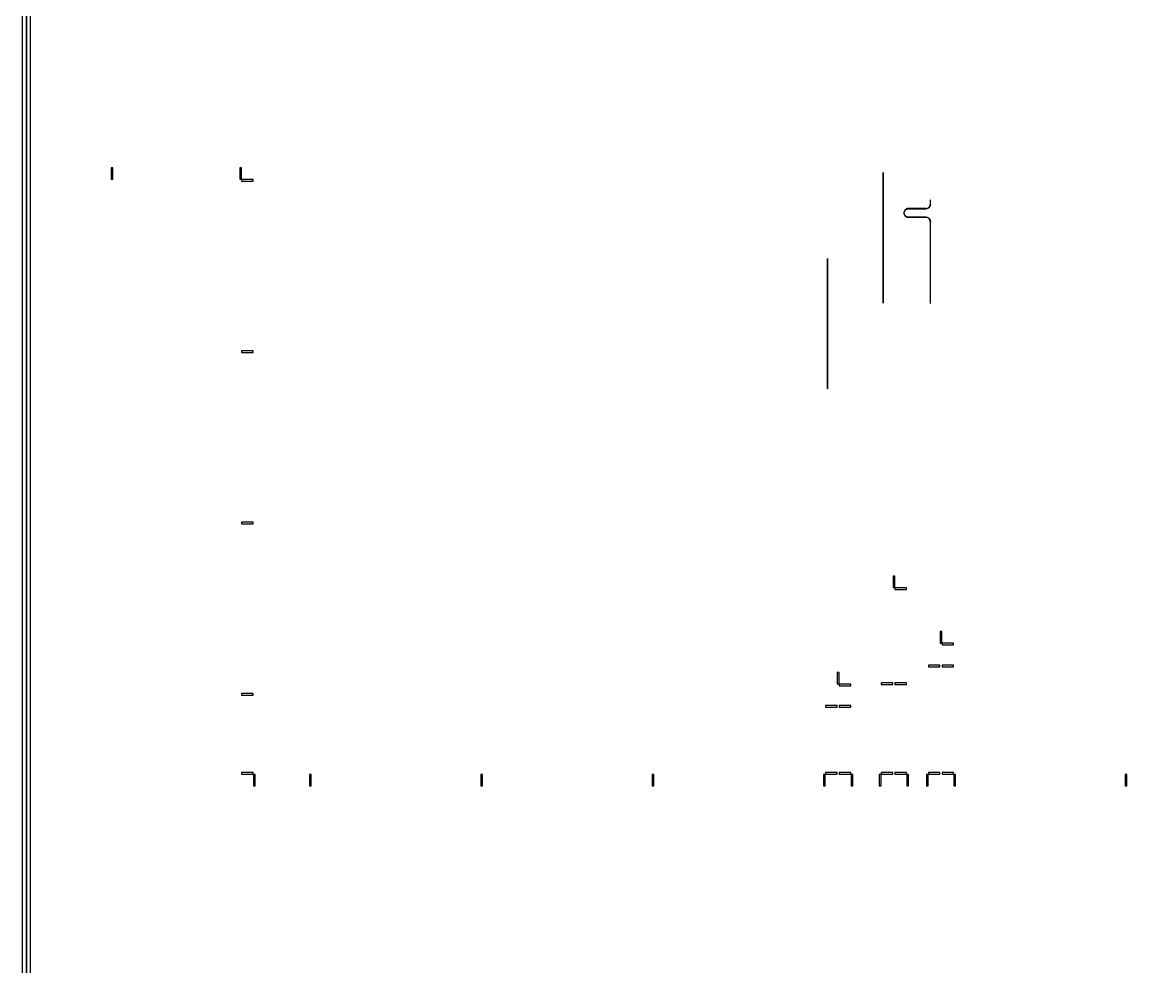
# Model space of a CAD drawing. Extents: x -47275 to 45580, y -34000 to 39989.
# Drawn here: x -10050 to 2845, y 10740 to 21767 of the extents above; entities that cross this region are included whole.
import ezdxf

# ---------------------------------------------------------------- set-up
doc = ezdxf.new("R2010")
doc.units = 0
doc.layers.add('Hybrids', color=5, linetype='CONTINUOUS')

# ---------------------------------------------------------------- blocks, each defined once
blk = doc.blocks.new('sizetest')
at = {"layer": 'Hybrids', "linetype": 'CONTINUOUS'}
blk.add_lwpolyline([(20000, 0), (20000, 20000), (19950, 20000), (19950, 0), (20000, 0)], close=True, dxfattribs=at)
blk = doc.blocks.new('lowQ')
at = {"layer": 'Hybrids', "linetype": 'CONTINUOUS'}
for points in [[(50, 0), (50, 20000), (0, 20000), (0, 0), (50, 0)], [(990, 9932.6), (1010, 9932.6), (1010, 10067.4), (990, 10067.4), (990, 9932.6)], [(2490, 9932.6), (2510, 9932.6), (2510, 10067.4), (2490, 10067.4), (2490, 9932.6)], [(2512.6, 9930), (2512.6, 9910), (2647.4, 9910), (2647.4, 9930), (2512.6, 9930)], [(10001.3, 10001), (10001.3, 10011), (9998.7, 10011), (9998.7, 10001), (10001.3, 10001)], [(9998.7, 10001), (9998.7, 8501), (10001.3, 8501), (10001.3, 10001), (9998.7, 10001)], [(10551.3, 9680), (10551.3, 9690), (10548.7, 9690), (10548.7, 9680), (10551.3, 9680)], [(10548.7, 9680), (10548.7, 9640), (10551.3, 9640), (10551.3, 9680), (10548.7, 9680)], [(10245.459, 9540), (10245.645, 9544.244), (10246.199, 9548.457), (10247.119, 9552.604), (10248.396, 9556.656), (10250.022, 9560.582), (10251.984, 9564.35), (10254.267, 9567.933), (10256.853, 9571.304), (10259.723, 9574.436), (10262.856, 9577.306), (10266.226, 9579.893), (10269.809, 9582.175), (10273.578, 9584.137), (10277.503, 9585.763), (10281.555, 9587.041), (10285.703, 9587.96), (10289.915, 9588.515), (10294.159, 9588.7), (10294.159, 9591.3), (10289.688, 9591.105), (10285.251, 9590.521), (10280.882, 9589.552), (10276.614, 9588.206), (10272.479, 9586.494), (10268.509, 9584.427), (10264.735, 9582.022), (10261.184, 9579.298), (10257.885, 9576.275), (10254.861, 9572.975), (10252.137, 9569.424), (10249.732, 9565.65), (10247.666, 9561.68), (10245.953, 9557.546), (10244.607, 9553.277), (10243.639, 9548.908), (10243.054, 9544.471), (10242.859, 9540), (10245.459, 9540)], [(10500, 9591.3), (10294.159, 9591.3), (10294.159, 9588.7), (10500, 9588.7), (10500, 9591.3)], [(10500, 9591.3), (10504.244, 9591.485), (10508.457, 9592.04), (10512.604, 9592.959), (10516.656, 9594.237), (10520.582, 9595.863), (10524.35, 9597.825), (10527.933, 9600.107), (10531.304, 9602.694), (10534.436, 9605.564), (10537.306, 9608.696), (10539.893, 9612.067), (10542.175, 9615.65), (10544.137, 9619.418), (10545.763, 9623.344), (10547.041, 9627.396), (10547.96, 9631.543), (10548.515, 9635.756), (10548.7, 9640), (10551.3, 9640), (10551.105, 9635.529), (10550.521, 9631.092), (10549.552, 9626.723), (10548.206, 9622.454), (10546.494, 9618.32), (10544.427, 9614.35), (10542.022, 9610.576), (10539.298, 9607.025), (10536.275, 9603.725), (10532.975, 9600.702), (10529.424, 9597.978), (10525.65, 9595.573), (10521.68, 9593.506), (10517.546, 9591.794), (10513.277, 9590.448), (10508.908, 9589.479), (10504.471, 9588.895), (10500, 9588.7), (10500, 9591.3)], [(10294.159, 9491.3), (10289.915, 9491.485), (10285.703, 9492.04), (10281.555, 9492.959), (10277.503, 9494.237), (10273.578, 9495.863), (10269.809, 9497.825), (10266.226, 9500.107), (10262.856, 9502.694), (10259.723, 9505.564), (10256.853, 9508.696), (10254.267, 9512.067), (10251.984, 9515.65), (10250.022, 9519.418), (10248.396, 9523.344), (10247.119, 9527.396), (10246.199, 9531.543), (10245.645, 9535.756), (10245.459, 9540), (10242.859, 9540), (10243.054, 9535.529), (10243.639, 9531.092), (10244.607, 9526.723), (10245.953, 9522.454), (10247.666, 9518.32), (10249.732, 9514.35), (10252.137, 9510.576), (10254.861, 9507.025), (10257.885, 9503.725), (10261.184, 9500.702), (10264.735, 9497.978), (10268.509, 9495.573), (10272.479, 9493.506), (10276.614, 9491.794), (10280.882, 9490.448), (10285.251, 9489.479), (10289.688, 9488.895), (10294.159, 9488.7), (10294.159, 9491.3)], [(10294.159, 9488.7), (10500, 9488.7), (10500, 9491.3), (10294.159, 9491.3), (10294.159, 9488.7)], [(10548.7, 9440), (10548.515, 9444.244), (10547.96, 9448.457), (10547.041, 9452.604), (10545.763, 9456.656), (10544.137, 9460.582), (10542.175, 9464.35), (10539.893, 9467.933), (10537.306, 9471.304), (10534.436, 9474.436), (10531.304, 9477.306), (10527.933, 9479.893), (10524.35, 9482.175), (10520.582, 9484.137), (10516.656, 9485.763), (10512.604, 9487.041), (10508.457, 9487.96), (10504.244, 9488.515), (10500, 9488.7), (10500, 9491.3), (10504.471, 9491.105), (10508.908, 9490.521), (10513.277, 9489.552), (10517.546, 9488.206), (10521.68, 9486.494), (10525.65, 9484.427), (10529.424, 9482.022), (10532.975, 9479.298), (10536.275, 9476.275), (10539.298, 9472.975), (10542.022, 9469.424), (10544.427, 9465.65), (10546.494, 9461.68), (10548.206, 9457.546), (10549.552, 9453.277), (10550.521, 9448.908), (10551.105, 9444.471), (10551.3, 9440), (10548.7, 9440)], [(10548.7, 9440), (10548.7, 9400), (10551.3, 9400), (10551.3, 9440), (10548.7, 9440)], [(10548.7, 9400), (10548.7, 8500), (10551.3, 8500), (10551.3, 9400), (10548.7, 9400)], [(9351.3, 9000), (9351.3, 9010), (9348.7, 9010), (9348.7, 9000), (9351.3, 9000)], [(9348.7, 9000), (9348.7, 7500), (9351.3, 7500), (9351.3, 9000), (9348.7, 9000)], [(9998.7, 8501), (9998.7, 8487), (10001.3, 8487), (10001.3, 8501), (9998.7, 8501)], [(10548.7, 8500), (10548.7, 8486), (10551.3, 8486), (10551.3, 8500), (10548.7, 8500)], [(2512.6, 7930), (2512.6, 7910), (2647.4, 7910), (2647.4, 7930), (2512.6, 7930)], [(9348.7, 7500), (9348.7, 7486), (9351.3, 7486), (9351.3, 7500), (9348.7, 7500)], [(2512.6, 5930), (2512.6, 5910), (2647.4, 5910), (2647.4, 5930), (2512.6, 5930)], [(10115, 5167.399), (10135, 5167.399), (10135, 5302.199), (10115, 5302.199), (10115, 5167.399)], [(10137.6, 5164.799), (10137.6, 5144.799), (10272.4, 5144.799), (10272.4, 5164.799), (10137.6, 5164.799)], [(10665, 4519.794), (10685, 4519.794), (10685, 4654.594), (10665, 4654.594), (10665, 4519.794)], [(10687.6, 4517.194), (10687.6, 4497.194), (10822.4, 4497.194), (10822.4, 4517.194), (10687.6, 4517.194)], [(10527.6, 4261.787), (10527.6, 4241.787), (10662.4, 4241.787), (10662.4, 4261.787), (10527.6, 4261.787)], [(10687.6, 4261.787), (10687.6, 4241.787), (10822.4, 4241.787), (10822.4, 4261.787), (10687.6, 4261.787)], [(9465, 4042.526), (9485, 4042.526), (9485, 4177.326), (9465, 4177.326), (9465, 4042.526)], [(9487.6, 4039.926), (9487.6, 4019.926), (9622.4, 4019.926), (9622.4, 4039.926), (9487.6, 4039.926)], [(9977.6, 4055.96), (9977.6, 4035.96), (10112.4, 4035.96), (10112.4, 4055.96), (9977.6, 4055.96)], [(10137.6, 4055.96), (10137.6, 4035.96), (10272.4, 4035.96), (10272.4, 4055.96), (10137.6, 4055.96)], [(2512.6, 3930), (2512.6, 3910), (2647.4, 3910), (2647.4, 3930), (2512.6, 3930)], [(9327.6, 3792.296), (9327.6, 3772.296), (9462.4, 3772.296), (9462.4, 3792.296), (9327.6, 3792.296)], [(9487.6, 3792.296), (9487.6, 3772.296), (9622.4, 3772.296), (9622.4, 3792.296), (9487.6, 3792.296)], [(2512.6, 3010), (2512.6, 2990), (2647.4, 2990), (2647.4, 3010), (2512.6, 3010)], [(2650, 2852.6), (2670, 2852.6), (2670, 2987.4), (2650, 2987.4), (2650, 2852.6)], [(3325, 2987.4), (3305, 2987.4), (3305, 2852.6), (3325, 2852.6), (3325, 2987.4)], [(5325, 2987.4), (5305, 2987.4), (5305, 2852.6), (5325, 2852.6), (5325, 2987.4)], [(7325, 2987.4), (7305, 2987.4), (7305, 2852.6), (7325, 2852.6), (7325, 2987.4)], [(9325, 2987.4), (9305, 2987.4), (9305, 2852.6), (9325, 2852.6), (9325, 2987.4)], [(9327.6, 3010), (9327.6, 2990), (9462.4, 2990), (9462.4, 3010), (9327.6, 3010)], [(9487.6, 3010), (9487.6, 2990), (9622.4, 2990), (9622.4, 3010), (9487.6, 3010)], [(9625, 2852.6), (9645, 2852.6), (9645, 2987.4), (9625, 2987.4), (9625, 2852.6)], [(9975, 2987.4), (9955, 2987.4), (9955, 2852.6), (9975, 2852.6), (9975, 2987.4)], [(9977.6, 3010), (9977.6, 2990), (10112.4, 2990), (10112.4, 3010), (9977.6, 3010)], [(10137.6, 3010), (10137.6, 2990), (10272.4, 2990), (10272.4, 3010), (10137.6, 3010)], [(10275, 2852.6), (10295, 2852.6), (10295, 2987.4), (10275, 2987.4), (10275, 2852.6)], [(10525, 2987.4), (10505, 2987.4), (10505, 2852.6), (10525, 2852.6), (10525, 2987.4)], [(10527.6, 3010), (10527.6, 2990), (10662.4, 2990), (10662.4, 3010), (10527.6, 3010)], [(10687.6, 3010), (10687.6, 2990), (10822.4, 2990), (10822.4, 3010), (10687.6, 3010)], [(10825, 2852.6), (10845, 2852.6), (10845, 2987.4), (10825, 2987.4), (10825, 2852.6)], [(12825, 2852.6), (12845, 2852.6), (12845, 2987.4), (12825, 2987.4), (12825, 2852.6)]]:
    blk.add_lwpolyline(points, close=True, dxfattribs=at)

msp = doc.modelspace()

# ---------------------------------------------------------------- block references
for name, p in [('sizetest', (-30000, 10000)), ('lowQ', (-10000, 10000))]:
    msp.add_blockref(name, p)

doc.saveas('drawing.dxf')
